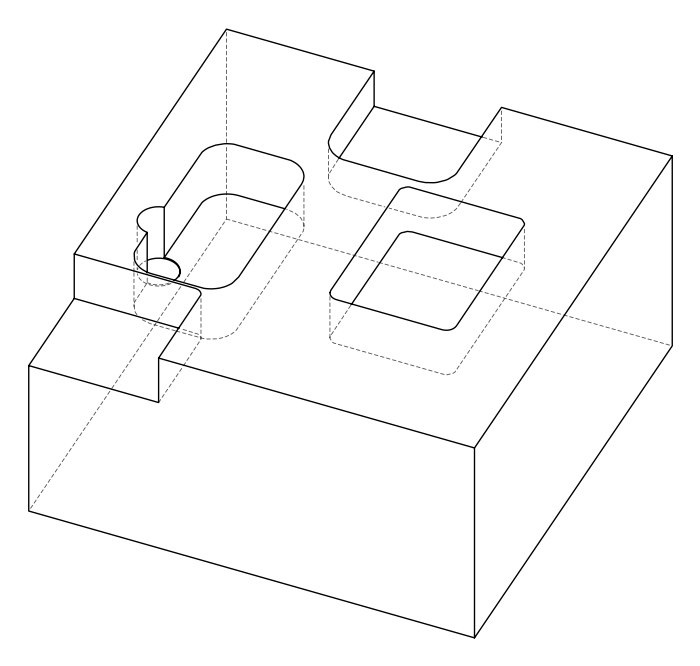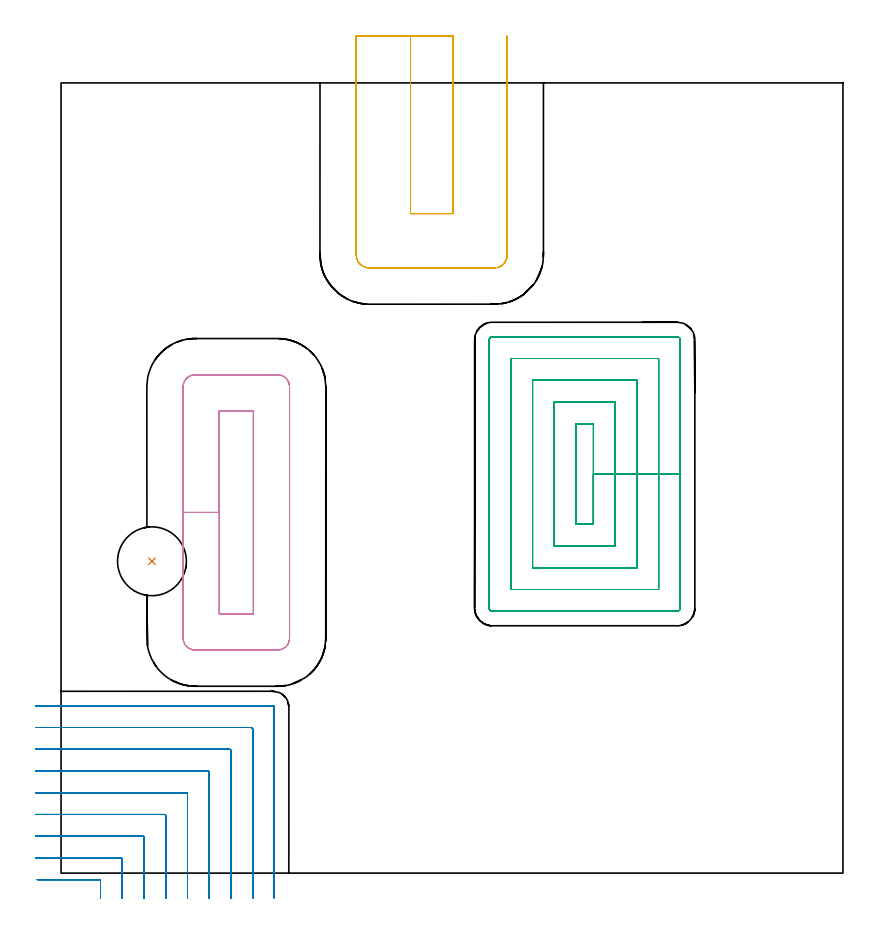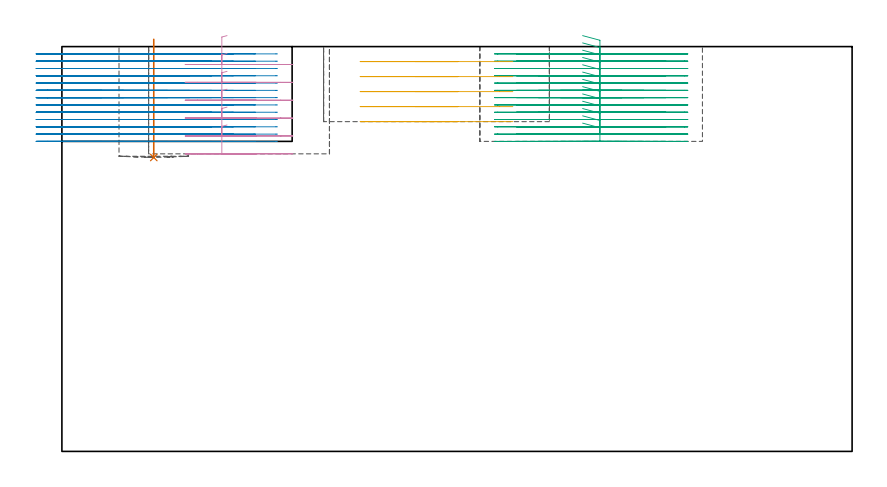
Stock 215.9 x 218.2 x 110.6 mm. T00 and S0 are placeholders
(PLAN: 5 operations, 2 tool changes, 50.3 min)
(1 INDEXABLE_INSERT_DRILL_BLIND_HOLE_FROM_SOLID | STEP1POCKET | NXT0302_009 | 0.13 min | 8523 mm3)
(2 MILL_CORNER_NOTCH_RECTANGULAR | CORNER_NOTCH_RECTANGULAR | NXT0201_009 | Follow Part, ap 2, ae 75% | 19.16 min | 81679 mm3)
(3 MILL_RECTANGULAR_POCKET | POCKET_RECTANGULAR_STRAIGHT | NXT0201_009 | Follow Part, ap 2, ae 75% | 22.61 min | 131444 mm3)
(4 MILL_RECTANGULAR_POCKET_1 | POCKET_RECTANGULAR_STRAIGHT_1 | UGT0201_136 | Follow Part, ap 5, ae 75% | 4.91 min | 129578 mm3)
(5 MILL_SLOT | SLOT_PARTIAL_RECTANGULAR | UGT0201_136 | Follow Part, ap 5, ae 75% | 3.44 min | 75653 mm3)
(TOOL NXT0302_009 | Index. Insert Drill 19mm [880-D1900L25-05] | D19 PA176 FL95 Z2)
(TOOL NXT0201_009 | ENDMILL 8mm [2P460-0800-NA 1630] | D8 FL26 Z6)
(TOOL UGT0201_136 | Carbide End Mill 20.0 | D20 FL30 Z4)
(OP 1 INDEXABLE_INSERT_DRILL_BLIND_HOLE_FROM_SOLID)
G17 G21 G94 G90
T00 M6
G54
G17 G0 G90 X25.1 Y86.1 S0 M3
G43 Z120.6 H1
G94 G81 G98 Z80.3 F250. R112.6
G80
M5
M2
(OP 2 MILL_CORNER_NOTCH_RECTANGULAR)
G17 G21 G94 G90
T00 M6
G54
G17 G0 G90 X10.9 Y-7. S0 M3
G43 Z120.6 H1
Z108.608
G94 G1 Y-4. F250.
Y-2.196 F500.
G3 X10.503 Y-1.8 R0.4
G1 X-3.572
X-6.572 F250.
G0 Z120.6
X16.9 Y-7.
Z108.608
G1 Y-4.
Y3.803 F500.
G3 X16.503 Y4.2 R0.4
G1 X-4.
X-7. F250.
G0 Z120.6
X22.9 Y-7.
Z108.608
G1 Y-4.
Y9.803 F500.
G3 X22.503 Y10.2 R0.4
G1 X-4.
X-7. F250.
G0 Z120.6
X28.9 Y-7.
Z108.608
G1 Y-4.
Y15.803 F500.
G3 X28.503 Y16.2 R0.4
G1 X-4.
X-7. F250.
G0 Z120.6
X34.9 Y-7.
Z108.608
G1 Y-4.
Y21.803 F500.
G3 X34.503 Y22.2 R0.4
G1 X-4.
X-7. F250.
G0 Z120.6
X40.9 Y-7.
Z108.608
G1 Y-4.
Y27.803 F500.
G3 X40.503 Y28.2 R0.4
G1 X-4.
X-7. F250.
G0 Z120.6
X46.9 Y-7.
Z108.608
G1 Y-4.
Y33.802 F500.
G3 X46.502 Y34.2 R0.4
G1 X-4.
X-7. F250.
G0 Z120.6
X52.9 Y-7.
Z108.608
G1 Y-4.
Y39.802 F500.
G3 X52.502 Y40.2 R0.4
G1 X-4.
X-7. F250.
G0 Z120.6
X58.9 Y-7.
Z108.608
G1 Y-4.
Y45.8 F500.
G3 X58.5 Y46.2 R0.4
G1 X-4.
X-7. F250.
G0 Z120.6
X10.9 Y-7.
Z106.615
G1 Y-4.
Y-2.197 F500.
G3 X10.503 Y-1.8 R0.4
G1 X-3.572
X-6.572 F250.
G0 Z120.6
X16.9 Y-7.
Z106.615
G1 Y-4.
Y3.803 F500.
G3 X16.503 Y4.2 R0.4
G1 X-4.
X-7. F250.
G0 Z120.6
X22.9 Y-7.
Z106.615
G1 Y-4.
Y9.803 F500.
G3 X22.503 Y10.2 R0.4
G1 X-4.
X-7. F250.
G0 Z120.6
X28.9 Y-7.
Z106.615
G1 Y-4.
Y15.803 F500.
G3 X28.503 Y16.2 R0.4
G1 X-4.
X-7. F250.
G0 Z120.6
X34.9 Y-7.
Z106.615
G1 Y-4.
Y21.803 F500.
G3 X34.503 Y22.2 R0.4
G1 X-4.
X-7. F250.
G0 Z120.6
X40.9 Y-7.
Z106.615
G1 Y-4.
Y27.802 F500.
G3 X40.502 Y28.2 R0.4
G1 X-4.
X-7. F250.
G0 Z120.6
X46.9 Y-7.
Z106.615
G1 Y-4.
Y33.802 F500.
G3 X46.502 Y34.2 R0.4
G1 X-4.
X-7. F250.
G0 Z120.6
X52.9 Y-7.
Z106.615
G1 Y-4.
Y39.802 F500.
G3 X52.502 Y40.2 R0.4
G1 X-4.
X-7. F250.
G0 Z120.6
X58.9 Y-7.
Z106.615
G1 Y-4.
Y45.8 F500.
G3 X58.5 Y46.2 R0.4
G1 X-4.
X-7. F250.
G0 Z120.6
X10.9 Y-7.
Z104.623
G1 Y-4.
Y-2.197 F500.
G3 X10.503 Y-1.8 R0.4
G1 X-3.572
X-6.572 F250.
G0 Z120.6
X16.9 Y-7.
Z104.623
G1 Y-4.
Y3.803 F500.
G3 X16.503 Y4.2 R0.4
G1 X-4.
X-7. F250.
G0 Z120.6
X22.9 Y-7.
Z104.623
G1 Y-4.
Y9.803 F500.
G3 X22.503 Y10.2 R0.4
G1 X-4.
X-7. F250.
G0 Z120.6
X28.9 Y-7.
Z104.623
G1 Y-4.
Y15.803 F500.
G3 X28.503 Y16.2 R0.4
G1 X-4.
X-7. F250.
G0 Z120.6
X34.9 Y-7.
Z104.623
G1 Y-4.
Y21.803 F500.
G3 X34.503 Y22.2 R0.4
G1 X-4.
X-7. F250.
G0 Z120.6
X40.9 Y-7.
Z104.623
G1 Y-4.
Y27.802 F500.
G3 X40.502 Y28.2 R0.4
G1 X-4.
X-7. F250.
G0 Z120.6
X46.9 Y-7.
Z104.623
G1 Y-4.
Y33.802 F500.
G3 X46.502 Y34.2 R0.4
G1 X-4.
X-7. F250.
G0 Z120.6
X52.9 Y-7.
Z104.623
G1 Y-4.
Y39.802 F500.
G3 X52.502 Y40.2 R0.4
G1 X-4.
X-7. F250.
G0 Z120.6
X58.9 Y-7.
Z104.623
G1 Y-4.
Y45.8 F500.
G3 X58.5 Y46.2 R0.4
G1 X-4.
X-7. F250.
G0 Z120.6
X10.9 Y-7.
Z102.631
G1 Y-4.
Y-2.197 F500.
G3 X10.503 Y-1.8 R0.4
G1 X-3.572
X-6.572 F250.
G0 Z120.6
X16.9 Y-7.
Z102.631
G1 Y-4.
Y3.803 F500.
G3 X16.503 Y4.2 R0.4
G1 X-4.
X-7. F250.
G0 Z120.6
X22.9 Y-7.
Z102.631
G1 Y-4.
Y9.803 F500.
G3 X22.503 Y10.2 R0.4
G1 X-4.
X-7. F250.
G0 Z120.6
X28.9 Y-7.
Z102.631
G1 Y-4.
Y15.803 F500.
G3 X28.503 Y16.2 R0.4
G1 X-4.
X-7. F250.
G0 Z120.6
X34.9 Y-7.
Z102.631
G1 Y-4.
Y21.803 F500.
G3 X34.503 Y22.2 R0.4
G1 X-4.
X-7. F250.
G0 Z120.6
X40.9 Y-7.
Z102.631
G1 Y-4.
Y27.802 F500.
G3 X40.502 Y28.2 R0.4
G1 X-4.
X-7. F250.
G0 Z120.6
X46.9 Y-7.
Z102.631
G1 Y-4.
Y33.802 F500.
G3 X46.502 Y34.2 R0.4
G1 X-4.
X-7. F250.
G0 Z120.6
X52.9 Y-7.
Z102.631
G1 Y-4.
Y39.802 F500.
G3 X52.502 Y40.2 R0.4
G1 X-4.
X-7. F250.
G0 Z120.6
X58.9 Y-7.
Z102.631
G1 Y-4.
Y45.8 F500.
G3 X58.5 Y46.2 R0.4
G1 X-4.
X-7. F250.
G0 Z120.6
X10.9 Y-7.
Z100.638
G1 Y-4.
Y-2.197 F500.
G3 X10.503 Y-1.8 R0.4
G1 X-3.572
X-6.572 F250.
G0 Z120.6
X16.9 Y-7.
Z100.638
G1 Y-4.
Y3.803 F500.
G3 X16.503 Y4.2 R0.4
G1 X-4.
X-7. F250.
G0 Z120.6
X22.9 Y-7.
Z100.638
G1 Y-4.
Y9.803 F500.
G3 X22.503 Y10.2 R0.4
G1 X-4.
X-7. F250.
G0 Z120.6
X28.9 Y-7.
Z100.638
G1 Y-4.
Y15.803 F500.
G3 X28.503 Y16.2 R0.4
G1 X-4.
X-7. F250.
G0 Z120.6
X34.9 Y-7.
Z100.638
G1 Y-4.
Y21.803 F500.
G3 X34.503 Y22.2 R0.4
G1 X-4.
X-7. F250.
G0 Z120.6
X40.9 Y-7.
Z100.638
G1 Y-4.
Y27.802 F500.
G3 X40.502 Y28.2 R0.4
G1 X-4.
X-7. F250.
G0 Z120.6
X46.9 Y-7.
Z100.638
G1 Y-4.
Y33.802 F500.
G3 X46.502 Y34.2 R0.4
G1 X-4.
X-7. F250.
G0 Z120.6
X52.9 Y-7.
Z100.638
G1 Y-4.
Y39.802 F500.
G3 X52.502 Y40.2 R0.4
G1 X-4.
X-7. F250.
G0 Z120.6
X58.9 Y-7.
Z100.638
G1 Y-4.
Y45.8 F500.
G3 X58.5 Y46.2 R0.4
G1 X-4.
X-7. F250.
G0 Z120.6
X10.9 Y-7.
Z98.646
G1 Y-4.
Y-2.197 F500.
G3 X10.503 Y-1.8 R0.4
G1 X-3.572
X-6.572 F250.
G0 Z120.6
X16.9 Y-7.
Z98.646
G1 Y-4.
Y3.803 F500.
G3 X16.503 Y4.2 R0.4
G1 X-4.
X-7. F250.
G0 Z120.6
X22.9 Y-7.
Z98.646
G1 Y-4.
Y9.803 F500.
G3 X22.503 Y10.2 R0.4
G1 X-4.
X-7. F250.
G0 Z120.6
X28.9 Y-7.
Z98.646
G1 Y-4.
Y15.803 F500.
G3 X28.503 Y16.2 R0.4
G1 X-4.
X-7. F250.
G0 Z120.6
X34.9 Y-7.
Z98.646
G1 Y-4.
Y21.803 F500.
G3 X34.503 Y22.2 R0.4
G1 X-4.
X-7. F250.
G0 Z120.6
X40.9 Y-7.
Z98.646
G1 Y-4.
Y27.802 F500.
G3 X40.502 Y28.2 R0.4
G1 X-4.
X-7. F250.
G0 Z120.6
X46.9 Y-7.
Z98.646
G1 Y-4.
Y33.802 F500.
G3 X46.502 Y34.2 R0.4
G1 X-4.
X-7. F250.
G0 Z120.6
X52.9 Y-7.
Z98.646
G1 Y-4.
Y39.802 F500.
G3 X52.502 Y40.2 R0.4
G1 X-4.
X-7. F250.
G0 Z120.6
X58.9 Y-7.
Z98.646
G1 Y-4.
Y45.8 F500.
G3 X58.5 Y46.2 R0.4
G1 X-4.
X-7. F250.
G0 Z120.6
X10.9 Y-7.
Z96.654
G1 Y-4.
Y-2.197 F500.
G3 X10.503 Y-1.8 R0.4
G1 X-3.572
X-6.572 F250.
G0 Z120.6
X16.9 Y-7.
Z96.654
G1 Y-4.
Y3.803 F500.
G3 X16.503 Y4.2 R0.4
G1 X-4.
X-7. F250.
G0 Z120.6
X22.9 Y-7.
Z96.654
G1 Y-4.
Y9.803 F500.
G3 X22.503 Y10.2 R0.4
G1 X-4.
X-7. F250.
G0 Z120.6
X28.9 Y-7.
Z96.654
G1 Y-4.
Y15.803 F500.
G3 X28.503 Y16.2 R0.4
G1 X-4.
X-7. F250.
G0 Z120.6
X34.9 Y-7.
Z96.654
G1 Y-4.
Y21.803 F500.
G3 X34.503 Y22.2 R0.4
G1 X-4.
X-7. F250.
G0 Z120.6
X40.9 Y-7.
Z96.654
G1 Y-4.
Y27.802 F500.
G3 X40.502 Y28.2 R0.4
G1 X-4.
X-7. F250.
G0 Z120.6
X46.9 Y-7.
Z96.654
G1 Y-4.
Y33.802 F500.
G3 X46.502 Y34.2 R0.4
G1 X-4.
X-7. F250.
G0 Z120.6
X52.9 Y-7.
Z96.654
G1 Y-4.
Y39.802 F500.
G3 X52.502 Y40.2 R0.4
G1 X-4.
X-7. F250.
G0 Z120.6
X58.9 Y-7.
Z96.654
G1 Y-4.
Y45.8 F500.
G3 X58.5 Y46.2 R0.4
G1 X-4.
X-7. F250.
G0 Z120.6
X10.9 Y-7.
Z94.662
G1 Y-4.
Y-2.197 F500.
G3 X10.503 Y-1.8 R0.4
G1 X-3.572
X-6.572 F250.
G0 Z120.6
X16.9 Y-7.
Z94.662
G1 Y-4.
Y3.803 F500.
G3 X16.503 Y4.2 R0.4
G1 X-4.
X-7. F250.
G0 Z120.6
X22.9 Y-7.
Z94.662
G1 Y-4.
Y9.803 F500.
G3 X22.503 Y10.2 R0.4
G1 X-4.
X-7. F250.
G0 Z120.6
X28.9 Y-7.
Z94.662
G1 Y-4.
Y15.803 F500.
G3 X28.503 Y16.2 R0.4
G1 X-4.
X-7. F250.
G0 Z120.6
X34.9 Y-7.
Z94.662
G1 Y-4.
Y21.803 F500.
G3 X34.503 Y22.2 R0.4
G1 X-4.
X-7. F250.
G0 Z120.6
X40.9 Y-7.
Z94.662
G1 Y-4.
Y27.802 F500.
G3 X40.502 Y28.2 R0.4
G1 X-4.
X-7. F250.
G0 Z120.6
X46.9 Y-7.
Z94.662
G1 Y-4.
Y33.802 F500.
G3 X46.502 Y34.2 R0.4
G1 X-4.
X-7. F250.
G0 Z120.6
X52.9 Y-7.
Z94.662
G1 Y-4.
Y39.802 F500.
G3 X52.502 Y40.2 R0.4
G1 X-4.
X-7. F250.
G0 Z120.6
X58.9 Y-7.
Z94.662
G1 Y-4.
Y45.8 F500.
G3 X58.5 Y46.2 R0.4
G1 X-4.
X-7. F250.
G0 Z120.6
X10.9 Y-7.
Z92.669
G1 Y-4.
Y-2.197 F500.
G3 X10.503 Y-1.8 R0.4
G1 X-3.572
X-6.572 F250.
G0 Z120.6
X16.9 Y-7.
Z92.669
G1 Y-4.
Y3.803 F500.
G3 X16.503 Y4.2 R0.4
G1 X-4.
X-7. F250.
G0 Z120.6
X22.9 Y-7.
Z92.669
G1 Y-4.
Y9.803 F500.
G3 X22.503 Y10.2 R0.4
G1 X-4.
X-7. F250.
G0 Z120.6
X28.9 Y-7.
Z92.669
G1 Y-4.
Y15.803 F500.
G3 X28.503 Y16.2 R0.4
G1 X-4.
X-7. F250.
G0 Z120.6
X34.9 Y-7.
Z92.669
G1 Y-4.
Y21.803 F500.
G3 X34.503 Y22.2 R0.4
G1 X-4.
X-7. F250.
G0 Z120.6
X40.9 Y-7.
Z92.669
G1 Y-4.
Y27.802 F500.
G3 X40.502 Y28.2 R0.4
G1 X-4.
X-7. F250.
G0 Z120.6
X46.9 Y-7.
Z92.669
G1 Y-4.
Y33.802 F500.
G3 X46.502 Y34.2 R0.4
G1 X-4.
X-7. F250.
G0 Z120.6
X52.9 Y-7.
Z92.669
G1 Y-4.
Y39.802 F500.
G3 X52.502 Y40.2 R0.4
G1 X-4.
X-7. F250.
G0 Z120.6
X58.9 Y-7.
Z92.669
G1 Y-4.
Y45.8 F500.
G3 X58.5 Y46.2 R0.4
G1 X-4.
X-7. F250.
G0 Z120.6
X10.9 Y-7.
Z90.677
G1 Y-4.
Y-2.197 F500.
G3 X10.503 Y-1.8 R0.4
G1 X-3.572
X-6.572 F250.
G0 Z120.6
X16.9 Y-7.
Z90.677
G1 Y-4.
Y3.803 F500.
G3 X16.503 Y4.2 R0.4
G1 X-4.
X-7. F250.
G0 Z120.6
X22.9 Y-7.
Z90.677
G1 Y-4.
Y9.803 F500.
G3 X22.503 Y10.2 R0.4
G1 X-4.
X-7. F250.
G0 Z120.6
X28.9 Y-7.
Z90.677
G1 Y-4.
Y15.803 F500.
G3 X28.503 Y16.2 R0.4
G1 X-4.
X-7. F250.
G0 Z120.6
X34.9 Y-7.
Z90.677
G1 Y-4.
Y21.803 F500.
G3 X34.503 Y22.2 R0.4
G1 X-4.
X-7. F250.
G0 Z120.6
X40.9 Y-7.
Z90.677
G1 Y-4.
Y27.802 F500.
G3 X40.502 Y28.2 R0.4
G1 X-4.
X-7. F250.
G0 Z120.6
X46.9 Y-7.
Z90.677
G1 Y-4.
Y33.802 F500.
G3 X46.502 Y34.2 R0.4
G1 X-4.
X-7. F250.
G0 Z120.6
X52.9 Y-7.
Z90.677
G1 Y-4.
Y39.802 F500.
G3 X52.502 Y40.2 R0.4
G1 X-4.
X-7. F250.
G0 Z120.6
X58.9 Y-7.
Z90.677
G1 Y-4.
Y45.8 F500.
G3 X58.5 Y46.2 R0.4
G1 X-4.
X-7. F250.
G0 Z120.6
X10.9 Y-7.
Z88.685
G1 Y-4.
Y-2.197 F500.
G3 X10.503 Y-1.8 R0.4
G1 X-3.572
X-6.572 F250.
G0 Z120.6
X16.9 Y-7.
Z88.685
G1 Y-4.
Y3.803 F500.
G3 X16.503 Y4.2 R0.4
G1 X-4.
X-7. F250.
G0 Z120.6
X22.9 Y-7.
Z88.685
G1 Y-4.
Y9.803 F500.
G3 X22.503 Y10.2 R0.4
G1 X-4.
X-7. F250.
G0 Z120.6
X28.9 Y-7.
Z88.685
G1 Y-4.
Y15.803 F500.
G3 X28.503 Y16.2 R0.4
G1 X-4.
X-7. F250.
G0 Z120.6
X34.9 Y-7.
Z88.685
G1 Y-4.
Y21.803 F500.
G3 X34.503 Y22.2 R0.4
G1 X-4.
X-7. F250.
G0 Z120.6
X40.9 Y-7.
Z88.685
G1 Y-4.
Y27.802 F500.
G3 X40.502 Y28.2 R0.4
G1 X-4.
X-7. F250.
G0 Z120.6
X46.9 Y-7.
Z88.685
G1 Y-4.
Y33.802 F500.
G3 X46.502 Y34.2 R0.4
G1 X-4.
X-7. F250.
G0 Z120.6
X52.9 Y-7.
Z88.685
G1 Y-4.
Y39.802 F500.
G3 X52.502 Y40.2 R0.4
G1 X-4.
X-7. F250.
G0 Z120.6
X58.9 Y-7.
Z88.685
G1 Y-4.
Y45.8 F500.
G3 X58.5 Y46.2 R0.4
G1 X-4.
X-7. F250.
G0 Z120.6
X10.9 Y-7.
Z86.692
G1 Y-4.
Y-2.197 F500.
G3 X10.503 Y-1.8 R0.4
G1 X-3.572
X-6.572 F250.
G0 Z120.6
X16.9 Y-7.
Z86.692
G1 Y-4.
Y3.803 F500.
G3 X16.503 Y4.2 R0.4
G1 X-4.
X-7. F250.
G0 Z120.6
X22.9 Y-7.
Z86.692
G1 Y-4.
Y9.803 F500.
G3 X22.503 Y10.2 R0.4
G1 X-4.
X-7. F250.
G0 Z120.6
X28.9 Y-7.
Z86.692
G1 Y-4.
Y15.803 F500.
G3 X28.503 Y16.2 R0.4
G1 X-4.
X-7. F250.
G0 Z120.6
X34.9 Y-7.
Z86.692
G1 Y-4.
Y21.803 F500.
G3 X34.503 Y22.2 R0.4
G1 X-4.
X-7. F250.
G0 Z120.6
X40.9 Y-7.
Z86.692
G1 Y-4.
Y27.802 F500.
G3 X40.502 Y28.2 R0.4
G1 X-4.
X-7. F250.
G0 Z120.6
X46.9 Y-7.
Z86.692
G1 Y-4.
Y33.802 F500.
G3 X46.502 Y34.2 R0.4
G1 X-4.
X-7. F250.
G0 Z120.6
X52.9 Y-7.
Z86.692
G1 Y-4.
Y39.802 F500.
G3 X52.502 Y40.2 R0.4
G1 X-4.
X-7. F250.
G0 Z120.6
X58.9 Y-7.
Z86.692
G1 Y-4.
Y45.8 F500.
G3 X58.5 Y46.2 R0.4
G1 X-4.
X-7. F250.
G0 Z120.6
X10.9 Y-7.
Z84.7
G1 Y-4.
Y-2.197 F500.
G3 X10.503 Y-1.8 R0.4
G1 X-3.572
X-6.572 F250.
G0 Z120.6
X16.9 Y-7.
Z84.7
G1 Y-4.
Y3.803 F500.
G3 X16.503 Y4.2 R0.4
G1 X-4.
X-7. F250.
G0 Z120.6
X22.9 Y-7.
Z84.7
G1 Y-4.
Y9.803 F500.
G3 X22.503 Y10.2 R0.4
G1 X-4.
X-7. F250.
G0 Z120.6
X28.9 Y-7.
Z84.7
G1 Y-4.
Y15.803 F500.
G3 X28.503 Y16.2 R0.4
G1 X-4.
X-7. F250.
G0 Z120.6
X34.9 Y-7.
Z84.7
G1 Y-4.
Y21.803 F500.
G3 X34.503 Y22.2 R0.4
G1 X-4.
X-7. F250.
G0 Z120.6
X40.9 Y-7.
Z84.7
G1 Y-4.
Y27.802 F500.
G3 X40.502 Y28.2 R0.4
G1 X-4.
X-7. F250.
G0 Z120.6
X46.9 Y-7.
Z84.7
G1 Y-4.
Y33.802 F500.
G3 X46.502 Y34.2 R0.4
G1 X-4.
X-7. F250.
G0 Z120.6
X52.9 Y-7.
Z84.7
G1 Y-4.
Y39.802 F500.
G3 X52.502 Y40.2 R0.4
G1 X-4.
X-7. F250.
G0 Z120.6
X58.9 Y-7.
Z84.7
G1 Y-4.
Y45.8 F500.
G3 X58.5 Y46.2 R0.4
G1 X-4.
X-7. F250.
G0 Z120.6
M5
M2
(OP 3 MILL_RECTANGULAR_POCKET)
G17 G21 G94 G90
T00 M6
G54
G17 G0 G90 X142.268 Y96.3 S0 M3
G43 Z120.6 H1
Z113.6
G94 G1 X147. Z112.332 F250.
Y110.2 Z108.608
Y124.1 F500.
X142.2
Y96.3
X147.
Y110.2
X153.
Y130.1
X136.2
Y90.3
X153.
Y110.2
X159.
Y136.1
X130.2
Y84.3
X159.
Y110.2
X165.
Y142.1
X124.2
Y78.3
X165.
Y110.2
X171.
Y147.2
G3 X170.1 Y148.1 R0.9
G1 X119.1
G3 X118.2 Y147.2 R0.9
G1 Y73.2
G3 X119.1 Y72.3 R0.9
G1 X170.1
G3 X171. Y73.2 R0.9
G1 Y110.2
Y111.2
G0 X142.268 Y96.3 Z111.608
G1 X147. Z110.34 F250.
Y110.2 Z106.615
Y124.1 F500.
X142.2
Y96.3
X147.
Y110.2
X153.
Y130.1
X136.2
Y90.3
X153.
Y110.2
X159.
Y136.1
X130.2
Y84.3
X159.
Y110.2
X165.
Y142.1
X124.2
Y78.3
X165.
Y110.2
X171.
Y147.2
G3 X170.1 Y148.1 R0.9
G1 X119.1
G3 X118.2 Y147.2 R0.9
G1 Y73.2
G3 X119.1 Y72.3 R0.9
G1 X170.1
G3 X171. Y73.2 R0.9
G1 Y110.2
Y111.2
G0 X142.268 Y96.3 Z109.615
G1 X147. Z108.347 F250.
Y110.2 Z104.623
Y124.1 F500.
X142.2
Y96.3
X147.
Y110.2
X153.
Y130.1
X136.2
Y90.3
X153.
Y110.2
X159.
Y136.1
X130.2
Y84.3
X159.
Y110.2
X165.
Y142.1
X124.2
Y78.3
X165.
Y110.2
X171.
Y147.2
G3 X170.1 Y148.1 R0.9
G1 X119.1
G3 X118.2 Y147.2 R0.9
G1 Y73.2
G3 X119.1 Y72.3 R0.9
G1 X170.1
G3 X171. Y73.2 R0.9
G1 Y110.2
Y111.2
G0 X142.268 Y96.3 Z107.623
G1 X147. Z106.355 F250.
Y110.2 Z102.631
Y124.1 F500.
X142.2
Y96.3
X147.
Y110.2
X153.
Y130.1
X136.2
Y90.3
X153.
Y110.2
X159.
Y136.1
X130.2
Y84.3
X159.
Y110.2
X165.
Y142.1
X124.2
Y78.3
X165.
Y110.2
X171.
Y147.2
G3 X170.1 Y148.1 R0.9
G1 X119.1
G3 X118.2 Y147.2 R0.9
G1 Y73.2
G3 X119.1 Y72.3 R0.9
G1 X170.1
G3 X171. Y73.2 R0.9
G1 Y110.2
Y111.2
G0 X142.268 Y96.3 Z105.631
G1 X147. Z104.363 F250.
Y110.2 Z100.638
Y124.1 F500.
X142.2
Y96.3
X147.
Y110.2
X153.
Y130.1
X136.2
Y90.3
X153.
Y110.2
X159.
Y136.1
X130.2
Y84.3
X159.
Y110.2
X165.
Y142.1
X124.2
Y78.3
X165.
Y110.2
X171.
Y147.2
G3 X170.1 Y148.1 R0.9
G1 X119.1
G3 X118.2 Y147.2 R0.9
G1 Y73.2
G3 X119.1 Y72.3 R0.9
G1 X170.1
G3 X171. Y73.2 R0.9
G1 Y110.2
Y111.2
G0 X142.268 Y96.3 Z103.638
G1 X147. Z102.371 F250.
Y110.2 Z98.646
Y124.1 F500.
X142.2
Y96.3
X147.
Y110.2
X153.
Y130.1
X136.2
Y90.3
X153.
Y110.2
X159.
Y136.1
X130.2
Y84.3
X159.
Y110.2
X165.
Y142.1
X124.2
Y78.3
X165.
Y110.2
X171.
Y147.2
G3 X170.1 Y148.1 R0.9
G1 X119.1
G3 X118.2 Y147.2 R0.9
G1 Y73.2
G3 X119.1 Y72.3 R0.9
G1 X170.1
G3 X171. Y73.2 R0.9
G1 Y110.2
Y111.2
G0 X142.268 Y96.3 Z101.646
G1 X147. Z100.378 F250.
Y110.2 Z96.654
Y124.1 F500.
X142.2
Y96.3
X147.
Y110.2
X153.
Y130.1
X136.2
Y90.3
X153.
Y110.2
X159.
Y136.1
X130.2
Y84.3
X159.
Y110.2
X165.
Y142.1
X124.2
Y78.3
X165.
Y110.2
X171.
Y147.2
G3 X170.1 Y148.1 R0.9
G1 X119.1
G3 X118.2 Y147.2 R0.9
G1 Y73.2
G3 X119.1 Y72.3 R0.9
G1 X170.1
G3 X171. Y73.2 R0.9
G1 Y110.2
Y111.2
G0 X142.268 Y96.3 Z99.654
G1 X147. Z98.386 F250.
Y110.2 Z94.662
Y124.1 F500.
X142.2
Y96.3
X147.
Y110.2
X153.
Y130.1
X136.2
Y90.3
X153.
Y110.2
X159.
Y136.1
X130.2
Y84.3
X159.
Y110.2
X165.
Y142.1
X124.2
Y78.3
X165.
Y110.2
X171.
Y147.2
G3 X170.1 Y148.1 R0.9
G1 X119.1
G3 X118.2 Y147.2 R0.9
G1 Y73.2
G3 X119.1 Y72.3 R0.9
G1 X170.1
G3 X171. Y73.2 R0.9
G1 Y110.2
Y111.2
G0 X142.268 Y96.3 Z97.662
G1 X147. Z96.394 F250.
Y110.2 Z92.669
Y124.1 F500.
X142.2
Y96.3
X147.
Y110.2
X153.
Y130.1
X136.2
Y90.3
X153.
Y110.2
X159.
Y136.1
X130.2
Y84.3
X159.
Y110.2
X165.
Y142.1
X124.2
Y78.3
X165.
Y110.2
X171.
Y147.2
G3 X170.1 Y148.1 R0.9
G1 X119.1
G3 X118.2 Y147.2 R0.9
G1 Y73.2
G3 X119.1 Y72.3 R0.9
G1 X170.1
G3 X171. Y73.2 R0.9
G1 Y110.2
Y111.2
G0 X142.268 Y96.3 Z95.669
G1 X147. Z94.401 F250.
Y110.2 Z90.677
Y124.1 F500.
X142.2
Y96.3
X147.
Y110.2
X153.
Y130.1
X136.2
Y90.3
X153.
Y110.2
X159.
Y136.1
X130.2
Y84.3
X159.
Y110.2
X165.
Y142.1
X124.2
Y78.3
X165.
Y110.2
X171.
Y147.2
G3 X170.1 Y148.1 R0.9
G1 X119.1
G3 X118.2 Y147.2 R0.9
G1 Y73.2
G3 X119.1 Y72.3 R0.9
G1 X170.1
G3 X171. Y73.2 R0.9
G1 Y110.2
Y111.2
G0 X142.268 Y96.3 Z93.677
G1 X147. Z92.409 F250.
Y110.2 Z88.685
Y124.1 F500.
X142.2
Y96.3
X147.
Y110.2
X153.
Y130.1
X136.2
Y90.3
X153.
Y110.2
X159.
Y136.1
X130.2
Y84.3
X159.
Y110.2
X165.
Y142.1
X124.2
Y78.3
X165.
Y110.2
X171.
Y147.2
G3 X170.1 Y148.1 R0.9
G1 X119.1
G3 X118.2 Y147.2 R0.9
G1 Y73.2
G3 X119.1 Y72.3 R0.9
G1 X170.1
G3 X171. Y73.2 R0.9
G1 Y110.2
Y111.2
G0 X142.268 Y96.3 Z91.685
G1 X147. Z90.417 F250.
Y110.2 Z86.692
Y124.1 F500.
X142.2
Y96.3
X147.
Y110.2
X153.
Y130.1
X136.2
Y90.3
X153.
Y110.2
X159.
Y136.1
X130.2
Y84.3
X159.
Y110.2
X165.
Y142.1
X124.2
Y78.3
X165.
Y110.2
X171.
Y147.2
G3 X170.1 Y148.1 R0.9
G1 X119.1
G3 X118.2 Y147.2 R0.9
G1 Y73.2
G3 X119.1 Y72.3 R0.9
G1 X170.1
G3 X171. Y73.2 R0.9
G1 Y110.2
Y111.2
G0 X142.268 Y96.3 Z89.692
G1 X147. Z88.424 F250.
Y110.2 Z84.7
Y124.1 F500.
X142.2
Y96.3
X147.
Y110.2
X153.
Y130.1
X136.2
Y90.3
X153.
Y110.2
X159.
Y136.1
X130.2
Y84.3
X159.
Y110.2
X165.
Y142.1
X124.2
Y78.3
X165.
Y110.2
X171.
Y147.2
G3 X170.1 Y148.1 R0.9
G1 X119.1
G3 X118.2 Y147.2 R0.9
G1 Y73.2
G3 X119.1 Y72.3 R0.9
G1 X170.1
G3 X171. Y73.2 R0.9
G1 Y110.2
Y111.2
G0 Z120.6
M5
M2
(OP 4 MILL_RECTANGULAR_POCKET_1)
G17 G21 G94 G90
T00 M6
G54
G17 G0 G90 X45.121 Y127.6 S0 M3
G43 Z120.6 H0
Z113.6
G94 G1 X43.7 Z113.219 F250.
Y99.6 Z105.717
Y71.6 F500.
X53.1
Y127.6
X43.7
Y99.6
X33.7
Y64.9
G3 X37. Y61.6 R3.3
G1 X59.8
G3 X63.1 Y64.9 R3.3
G1 Y134.3
G3 X59.8 Y137.6 R3.3
G1 X37.
G3 X33.7 Y134.3 R3.3
G1 Y99.6
Y98.6
G0 X45.121 Y127.6 Z108.717
G1 X43.7 Z108.336 F250.
Y99.6 Z100.833
Y71.6 F500.
X53.1
Y127.6
X43.7
Y99.6
X33.7
Y64.9
G3 X37. Y61.6 R3.3
G1 X59.8
G3 X63.1 Y64.9 R3.3
G1 Y134.3
G3 X59.8 Y137.6 R3.3
G1 X37.
G3 X33.7 Y134.3 R3.3
G1 Y99.6
Y98.6
G0 X45.121 Y127.6 Z103.833
G1 X43.7 Z103.453 F250.
Y99.6 Z95.95
Y71.6 F500.
X53.1
Y127.6
X43.7
Y99.6
X33.7
Y64.9
G3 X37. Y61.6 R3.3
G1 X59.8
G3 X63.1 Y64.9 R3.3
G1 Y134.3
G3 X59.8 Y137.6 R3.3
G1 X37.
G3 X33.7 Y134.3 R3.3
G1 Y99.6
Y98.6
G0 X45.121 Y127.6 Z98.95
G1 X43.7 Z98.569 F250.
Y99.6 Z91.067
Y71.6 F500.
X53.1
Y127.6
X43.7
Y99.6
X33.7
Y64.9
G3 X37. Y61.6 R3.3
G1 X59.8
G3 X63.1 Y64.9 R3.3
G1 Y134.3
G3 X59.8 Y137.6 R3.3
G1 X37.
G3 X33.7 Y134.3 R3.3
G1 Y99.6
Y98.6
G0 X45.121 Y127.6 Z94.067
G1 X43.7 Z93.686 F250.
Y99.6 Z86.183
Y71.6 F500.
X53.1
Y127.6
X43.7
Y99.6
X33.7
Y64.9
G3 X37. Y61.6 R3.3
G1 X59.8
G3 X63.1 Y64.9 R3.3
G1 Y134.3
G3 X59.8 Y137.6 R3.3
G1 X37.
G3 X33.7 Y134.3 R3.3
G1 Y99.6
Y98.6
G0 X45.121 Y127.6 Z89.183
G1 X43.7 Z88.803 F250.
Y99.6 Z81.3
Y95.596 F500.
Y71.6
X53.1
Y127.6
X43.7
Y99.6
X33.7
Y64.9
G3 X37. Y61.6 R3.3
G1 X59.8
G3 X63.1 Y64.9 R3.3
G1 Y134.3
G3 X59.8 Y137.6 R3.3
G1 X37.
G3 X33.7 Y134.3 R3.3
G1 Y99.6
Y98.6
G0 Z120.6
M5
M2
(OP 5 MILL_SLOT)
G17 G21 G94 G90
T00 M6
G54
G17 G0 G90 X96.5 Y231.2 S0 M3
G43 Z120.6 H0
Z106.5
G94 G1 Y228.2 F250.
Y182.1 F500.
X108.2
Y228.2
Y231.2 F250.
X81.5
Y228.2
Y170.7 F500.
G3 X85.1 Y167.1 R3.6
G1 X119.6
G3 X123.2 Y170.7 R3.6
G1 Y228.2
Y231.2 F250.
G0 X96.5 Z102.4
G1 Y228.2
Y182.1 F500.
X108.2
Y228.2
Y231.2 F250.
X81.5
Y228.2
Y170.7 F500.
G3 X85.1 Y167.1 R3.6
G1 X119.6
G3 X123.2 Y170.7 R3.6
G1 Y228.2
Y231.2 F250.
G0 X96.5 Z98.3
G1 Y228.2
Y182.1 F500.
X108.2
Y228.2
Y231.2 F250.
X81.5
Y228.2
Y170.7 F500.
G3 X85.1 Y167.1 R3.6
G1 X119.6
G3 X123.2 Y170.7 R3.6
G1 Y228.2
Y231.2 F250.
G0 X96.5 Z94.2
G1 Y228.2
Y182.1 F500.
X108.2
Y228.2
Y231.2 F250.
X81.5
Y228.2
Y170.7 F500.
G3 X85.1 Y167.1 R3.6
G1 X119.6
G3 X123.2 Y170.7 R3.6
G1 Y228.2
Y231.2 F250.
G0 X96.5 Z90.1
G1 Y228.2
Y182.1 F500.
X108.2
Y228.2
Y231.2 F250.
X81.5
Y228.2
Y170.7 F500.
G3 X85.1 Y167.1 R3.6
G1 X119.6
G3 X123.2 Y170.7 R3.6
G1 Y228.2
Y231.2 F250.
G0 Z120.6
M5
M2
